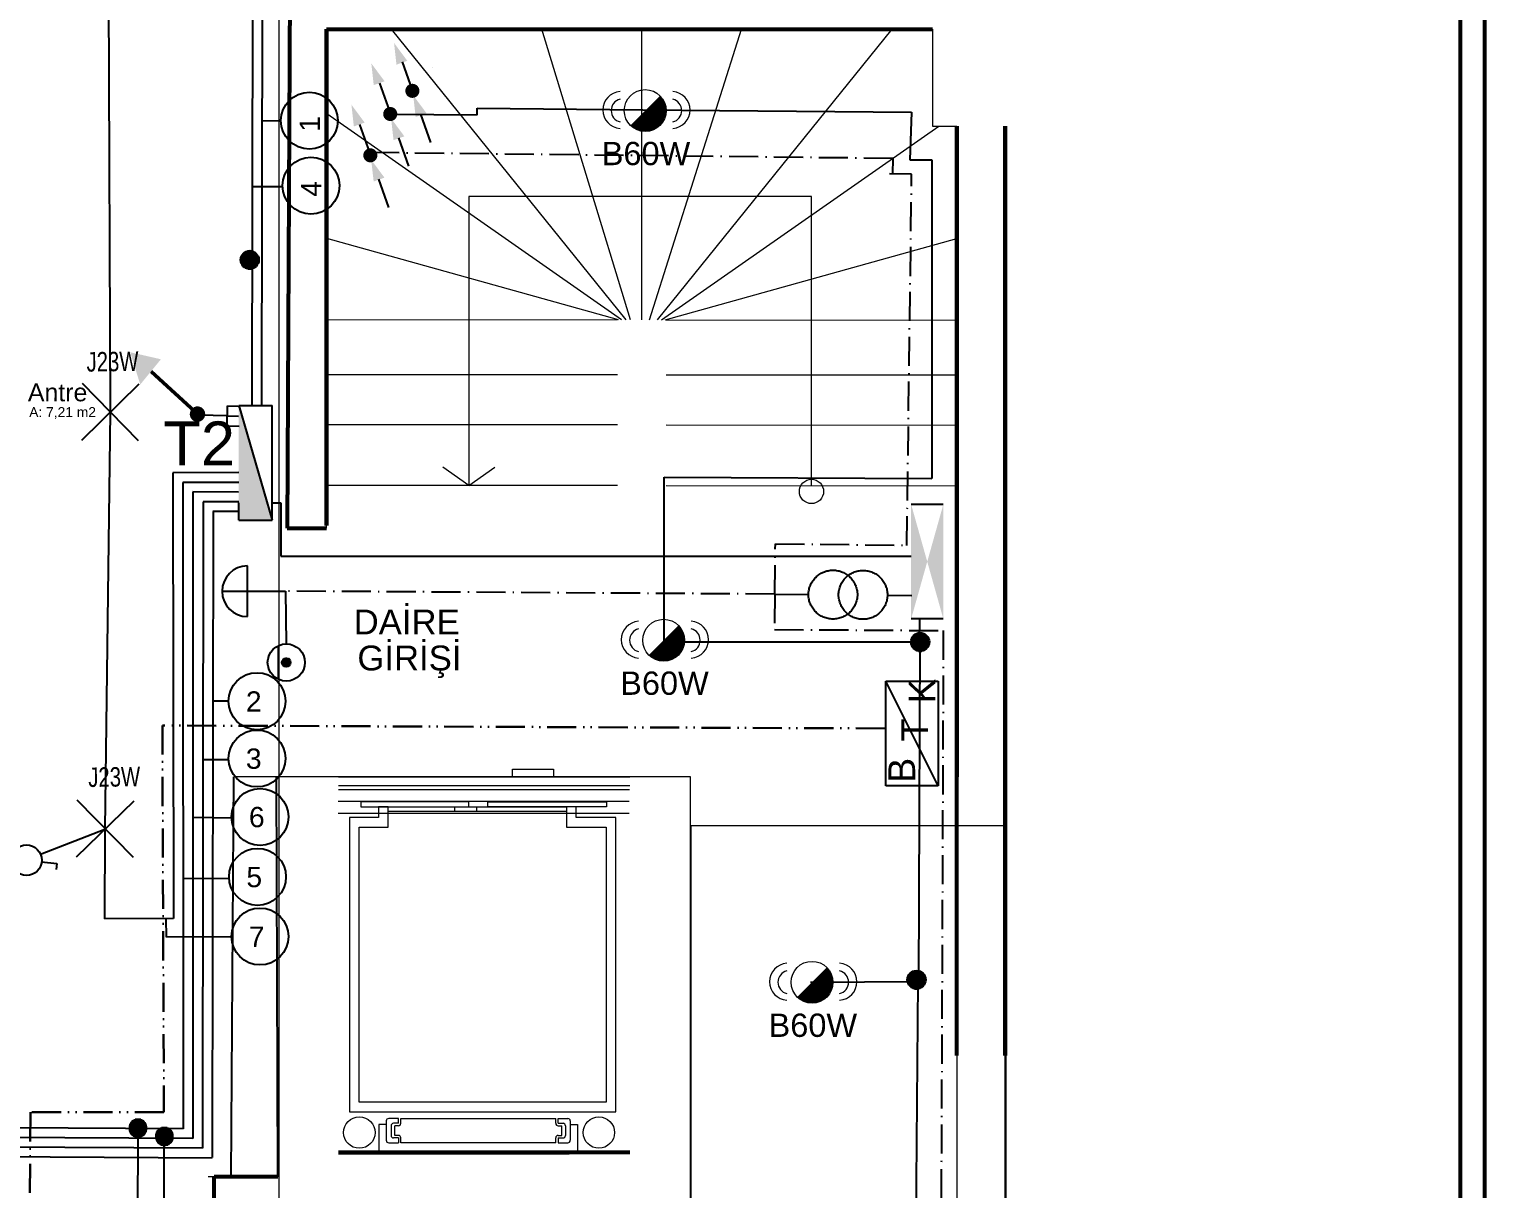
# Model space of a CAD drawing. Header units: millimetres. Extents: x -1335 to 33749, y 2338 to 5277.
# Drawn here: x 14640 to 15240, y 3666 to 4144 of the extents above; entities that cross this region are included whole.
import ezdxf
from ezdxf.enums import TextEntityAlignment as Align

# ---------------------------------------------------------------- set-up
doc = ezdxf.new("R2010")
doc.units = ezdxf.units.MM
for name, pattern in [('ACAD_ISO03W100', [30, 12, -18]), ('ACAD_ISO04W100', [30, 24, -3, 0, -3]), ('ACAD_ISO05W100', [37.5, 24, -3, 0.5, -3, 0.5, -3, 0.5, -3]), ('ACAD_ISO10W100', [18.5, 12, -3, 0.5, -3]), ('ACAD_ISO12W100', [21, 12, -3, 0, -3, 0, -3])]:
    doc.linetypes.add(name, pattern=pattern)
for name, color, linetype, lineweight in [('AYD-ARM', 1, 'Continuous', 20), ('DUVAR', 7, 'Continuous', 53), ('KOLON HATTI', 3, 'Continuous', 50), ('Linye-23', 220, 'Continuous', 25), ('MERDIVEN', 8, 'Continuous', 20), ('Model Birimi - Mahal', 7, 'Continuous', 18), ('PRİZ', 140, 'Continuous', 30), ('SEMBOL', 51, 'Continuous', 0), ('telefon', 3, 'ACAD_ISO12W100', 30), ('YALıTıM', 7, 'Continuous', 18), ('YESIL', 74, 'Continuous', 18), ('ışık', 1, 'Continuous', 50), ('ışık LINYE', 1, 'Continuous', 30)]:
    doc.layers.add(name, color=color, linetype=linetype, lineweight=lineweight)
for name, color, linetype in [('eleman', 2, 'Continuous'), ('LAMBA YAZI', 51, 'Continuous'), ('televizyon', 4, 'ACAD_ISO05W100'), ('ZİL', 140, 'ACAD_ISO04W100')]:
    doc.layers.add(name, color=color, linetype=linetype)
doc.layers.add('Yapısal - Birleşik_Kalem_No__161', color=7, linetype='Continuous', lineweight=13, true_color=0x6a6a6a)
doc.styles.add('LAMBA', font='arial.ttf', dxfattribs={"height": 12})
doc.styles.add('OLUŞTURULMUŞ_STİL_1', font='arial.ttf')
doc.styles.get("Standard").update_dxf_attribs({"font": 'arial.ttf'})
doc.styles.add('STYLE1', font='arial.ttf', dxfattribs={"width": 0.6})

msp = doc.modelspace()

# ---------------------------------------------------------------- hatches: boundary and pattern name
at = {"ltscale": 10}
msp.add_hatch(color=256, dxfattribs=at).paths.add_polyline_path([(14726.25, 3989.36), (14726.25, 3942), (14740.06, 3942)])
at = {"linetype": 'ACAD_ISO03W100', "ltscale": 10}
h = msp.add_hatch(color=256, dxfattribs=at)
h.paths.add_polyline_path([(15003.5, 3901.37), (15010.13, 3924.96), (15003.5, 3948.55)])
h.paths.add_polyline_path([(15016.76, 3948.55), (15010.13, 3924.96), (15016.76, 3901.37)])
at = {"layer": 'eleman'}
for points in [[(14791.31, 4129.75), (14795.77, 4131.33), (14790.3, 4138.7)], [(14781.94, 4121.33), (14786.4, 4122.91), (14780.93, 4130.28)], [(14773.74, 4104.3), (14778.2, 4105.87), (14772.73, 4113.25)], [(14799.22, 4108.18), (14803.68, 4109.75), (14798.21, 4117.13)], [(14790.1, 4098.64), (14794.56, 4100.21), (14789.09, 4107.59)], [(14781.9, 4081.6), (14786.36, 4083.18), (14780.89, 4090.55)]]:
    msp.add_hatch(color=7, dxfattribs=at).paths.add_polyline_path(points)
at = {"layer": 'KOLON HATTI', "linetype": 'ByBlock', "lineweight": 50}
msp.add_hatch(color=3, dxfattribs=at).paths.add_polyline_path([(14681.53, 4011.24), (14694.19, 4008.35), (14685.68, 3997.95)])
at = {"layer": 'PRİZ'}
msp.add_hatch(color=11, dxfattribs=at).paths.add_polyline_path([(14795.01, 4118.36, -1), (14800.7, 4119.57, -1)])
at = {"layer": 'ışık', "linetype": 'ByBlock'}
for points in [[(14785.89, 4108.81, -1), (14791.58, 4110.02, -1)], [(14777.69, 4091.78, -1), (14783.38, 4092.99, -1)]]:
    msp.add_hatch(color=256, dxfattribs=at).paths.add_polyline_path(points)
at = {"layer": 'ışık LINYE'}
h = msp.add_hatch(color=256, dxfattribs=at)
h.dxf.hatch_style = 1
h.paths.add_polyline_path([(14706.92, 3987.91, 0.644659), (14709.2, 3982.56, 1), (14709.35, 3988.94), (14709.28, 3985.75)])
h = msp.add_hatch(color=256, dxfattribs=at)
h.dxf.hatch_style = 1
h.paths.add_polyline_path([(14706.92, 3987.91), (14709.28, 3985.75), (14709.35, 3988.94, 0.216058)])

# ---------------------------------------------------------------- linework, layer by layer
for p, q in [((14727.54, 4051.27), (14734.04, 4051.27)), ((14727.69, 4051.51), (14733.88, 4051.51)), ((14727.87, 4051.74), (14733.7, 4051.74)), ((14728.09, 4051.98), (14733.49, 4051.98)), ((14728.34, 4052.22), (14733.23, 4052.22)), ((14728.65, 4052.45), (14732.92, 4052.45)), ((14729.05, 4052.69), (14732.52, 4052.69)), ((14729.62, 4052.93), (14731.95, 4052.93)), ((14727, 4049.37), (14734.57, 4049.37)), ((14727, 4049.14), (14730.76, 4049.14)), ((14727.01, 4049.61), (14734.56, 4049.61)), ((14727.02, 4048.9), (14734.55, 4048.9)), ((14727.03, 4049.85), (14734.54, 4049.85)), ((14727.05, 4048.66), (14734.52, 4048.66)), ((14727.07, 4050.08), (14734.5, 4050.08)), ((14727.1, 4048.43), (14734.47, 4048.43)), ((14727.13, 4050.32), (14734.44, 4050.32)), ((14727.17, 4048.19), (14734.4, 4048.19)), ((14727.2, 4050.56), (14734.37, 4050.56)), ((14727.25, 4047.95), (14734.32, 4047.95)), ((14727.3, 4050.8), (14734.28, 4050.8)), ((14727.35, 4047.72), (14734.22, 4047.72)), ((14727.41, 4051.03), (14734.17, 4051.03)), ((14727.47, 4047.48), (14734.1, 4047.48)), ((14727.62, 4047.24), (14733.95, 4047.24)), ((14727.79, 4047.01), (14733.78, 4047.01)), ((14727.99, 4046.77), (14733.59, 4046.77)), ((14728.22, 4046.53), (14733.35, 4046.53)), ((14728.51, 4046.3), (14733.07, 4046.3)), ((14728.86, 4046.06), (14732.71, 4046.06)), ((14729.33, 4045.82), (14732.24, 4045.82)), ((14730.16, 4045.59), (14731.42, 4045.59)), ((14731.35, 4049.14), (14734.57, 4049.14)), ((14721.54, 3980.82), (14721.71, 3989.14)), ((14726.25, 3989.36), (14740.06, 3989.36)), ((14726.25, 3989.36), (14740.06, 3942)), ((14740.06, 3942), (14740.06, 3989.36)), ((14726.25, 3942), (14726.25, 3949.24)), ((15016.76, 3948.55), (15003.5, 3948.55)), ((14726.25, 3942), (14740.06, 3942)), ((14729.83, 3902.29), (14729.83, 3923.19)), ((15016.76, 3901.36), (15003.5, 3901.36)), ((15005.47, 3895.23), (15008.94, 3895.23)), ((15006.04, 3895.46), (15008.37, 3895.46)), ((15003.41, 3891.91), (15010.99, 3891.91)), ((15003.42, 3892.15), (15010.98, 3892.15)), ((15003.42, 3891.68), (15007.18, 3891.68)), ((15003.44, 3891.44), (15010.97, 3891.44)), ((15003.45, 3892.39), (15010.95, 3892.39)), ((15003.47, 3891.2), (15010.93, 3891.2)), ((15003.49, 3892.62), (15010.91, 3892.62)), ((15003.52, 3890.97), (15010.88, 3890.97)), ((15003.55, 3892.86), (15010.86, 3892.86)), ((15003.59, 3890.73), (15010.82, 3890.73)), ((15003.62, 3893.1), (15010.78, 3893.1)), ((15003.67, 3890.49), (15010.73, 3890.49)), ((15003.71, 3893.33), (15010.69, 3893.33)), ((15003.77, 3890.26), (15010.63, 3890.26)), ((15003.82, 3893.57), (15010.58, 3893.57)), ((15003.89, 3890.02), (15010.51, 3890.02)), ((15003.95, 3893.81), (15010.45, 3893.81)), ((15004.03, 3889.78), (15010.37, 3889.78)), ((15004.11, 3894.04), (15010.3, 3894.04)), ((15004.2, 3889.55), (15010.2, 3889.55)), ((15004.29, 3894.28), (15010.12, 3894.28)), ((15004.4, 3889.31), (15010, 3889.31)), ((15004.5, 3894.52), (15009.9, 3894.52)), ((15004.76, 3894.75), (15009.65, 3894.75)), ((15005.07, 3894.99), (15009.33, 3894.99)), ((15007.77, 3891.68), (15010.99, 3891.68)), ((14745.8, 3881.59), (14744.07, 3883.32)), ((14746.29, 3881.64), (14744.11, 3883.82)), ((14746.69, 3881.78), (14744.26, 3884.21)), ((14747.02, 3882), (14744.47, 3884.54)), ((14747.29, 3882.27), (14744.75, 3884.81)), ((14747.5, 3882.6), (14745.08, 3885.02)), ((14747.64, 3883.01), (14745.48, 3885.16)), ((14747.68, 3883.51), (14745.98, 3885.2)), ((14747.45, 3884.28), (14746.75, 3884.98)), ((15004.64, 3889.07), (15009.77, 3889.07)), ((15004.92, 3888.83), (15009.48, 3888.83)), ((15005.28, 3888.6), (15009.13, 3888.6)), ((15005.75, 3888.36), (15008.65, 3888.36)), ((15006.57, 3888.12), (15007.83, 3888.12)), ((14745.07, 3881.78), (14744.25, 3882.59)), ((14993.11, 3875.7), (15014.68, 3875.7)), ((14993.11, 3832.56), (14993.11, 3875.7)), ((15014.68, 3832.56), (14993.11, 3875.7)), ((15014.68, 3875.7), (15014.68, 3832.56)), ((15014.68, 3832.56), (14993.11, 3832.56)), ((14645.02, 3801.25), (14651.28, 3800.58)), ((14651.28, 3800.58), (14651.01, 3798.08)), ((15001.91, 3752.72), (15009.49, 3752.72)), ((15001.92, 3752.96), (15009.48, 3752.96)), ((15001.92, 3752.48), (15005.68, 3752.48)), ((15001.94, 3752.25), (15009.46, 3752.25)), ((15001.95, 3753.19), (15009.45, 3753.19)), ((15001.97, 3752.01), (15009.43, 3752.01)), ((15001.99, 3753.43), (15009.41, 3753.43)), ((15002.02, 3751.77), (15009.38, 3751.77)), ((15002.05, 3753.67), (15009.35, 3753.67)), ((15002.08, 3751.54), (15009.32, 3751.54)), ((15002.12, 3753.9), (15009.28, 3753.9)), ((15002.17, 3751.3), (15009.23, 3751.3)), ((15002.21, 3754.14), (15009.19, 3754.14)), ((15002.32, 3754.38), (15009.08, 3754.38)), ((15002.45, 3754.61), (15008.95, 3754.61)), ((15002.6, 3754.85), (15008.8, 3754.85)), ((15002.79, 3755.09), (15008.61, 3755.09)), ((15003, 3755.32), (15008.4, 3755.32)), ((15003.26, 3755.56), (15008.14, 3755.56)), ((15003.57, 3755.8), (15007.83, 3755.8)), ((15003.96, 3756.04), (15007.44, 3756.04)), ((15004.53, 3756.27), (15006.87, 3756.27)), ((15006.27, 3752.48), (15009.48, 3752.48)), ((15002.27, 3751.06), (15009.13, 3751.06)), ((15002.39, 3750.83), (15009.01, 3750.83)), ((15002.53, 3750.59), (15008.87, 3750.59)), ((15002.7, 3750.35), (15008.7, 3750.35)), ((15002.9, 3750.12), (15008.5, 3750.12)), ((15003.14, 3749.88), (15008.26, 3749.88)), ((15003.42, 3749.64), (15007.98, 3749.64)), ((15003.77, 3749.41), (15007.63, 3749.41)), ((15004.25, 3749.17), (15007.15, 3749.17)), ((15005.07, 3748.93), (15006.33, 3748.93)), ((15042.28, 3721.48), (15042.28, 3661.43)), ((14680.92, 3691.64), (14688.5, 3691.64)), ((14680.93, 3691.4), (14688.5, 3691.4)), ((14680.94, 3691.87), (14688.49, 3691.87)), ((14680.95, 3691.16), (14688.48, 3691.16)), ((14680.96, 3692.11), (14688.46, 3692.11)), ((14681, 3692.35), (14688.42, 3692.35)), ((14681.06, 3692.58), (14688.37, 3692.58)), ((14681.13, 3692.82), (14688.29, 3692.82)), ((14681.22, 3693.06), (14688.2, 3693.06)), ((14681.33, 3693.29), (14688.09, 3693.29)), ((14681.46, 3693.53), (14687.96, 3693.53)), ((14681.62, 3693.77), (14687.81, 3693.77)), ((14681.8, 3694), (14687.63, 3694)), ((14682.01, 3694.24), (14687.41, 3694.24)), ((14682.27, 3694.48), (14687.16, 3694.48)), ((14682.58, 3694.71), (14686.85, 3694.71)), ((14682.98, 3694.95), (14686.45, 3694.95)), ((14683.55, 3695.19), (14685.88, 3695.19)), ((14693.2, 3691.08), (14698.09, 3691.08)), ((14693.51, 3691.32), (14697.78, 3691.32)), ((14693.91, 3691.55), (14697.38, 3691.55)), ((14694.48, 3691.79), (14696.81, 3691.79)), ((14680.98, 3690.93), (14688.44, 3690.93)), ((14681.03, 3690.69), (14688.39, 3690.69)), ((14681.1, 3690.45), (14688.33, 3690.45)), ((14681.18, 3690.22), (14688.25, 3690.22)), ((14681.28, 3689.98), (14688.14, 3689.98)), ((14681.4, 3689.74), (14688.02, 3689.74)), ((14681.55, 3689.51), (14687.88, 3689.51)), ((14681.71, 3689.27), (14687.71, 3689.27)), ((14681.91, 3689.03), (14687.51, 3689.03)), ((14682.15, 3688.8), (14687.28, 3688.8)), ((14682.43, 3688.56), (14686.99, 3688.56)), ((14682.79, 3688.32), (14686.64, 3688.32)), ((14683.26, 3688.09), (14686.17, 3688.09)), ((14684.08, 3687.85), (14685.34, 3687.85)), ((14691.86, 3688.24), (14699.43, 3688.24)), ((14691.86, 3688), (14699.43, 3688)), ((14691.87, 3688.48), (14699.42, 3688.48)), ((14691.88, 3687.77), (14699.41, 3687.77)), ((14691.89, 3688.71), (14699.4, 3688.71)), ((14691.91, 3687.53), (14699.38, 3687.53)), ((14691.93, 3688.95), (14699.36, 3688.95)), ((14691.96, 3687.29), (14699.33, 3687.29)), ((14691.99, 3689.19), (14699.3, 3689.19)), ((14692.03, 3687.06), (14699.26, 3687.06)), ((14692.06, 3689.42), (14699.23, 3689.42)), ((14692.11, 3686.82), (14699.18, 3686.82)), ((14692.16, 3689.66), (14699.14, 3689.66)), ((14692.21, 3686.58), (14699.08, 3686.58)), ((14692.27, 3689.9), (14699.03, 3689.9)), ((14692.33, 3686.35), (14698.96, 3686.35)), ((14692.4, 3690.13), (14698.9, 3690.13)), ((14692.48, 3686.11), (14698.81, 3686.11)), ((14692.55, 3690.37), (14698.74, 3690.37)), ((14692.65, 3685.87), (14698.64, 3685.87)), ((14692.73, 3690.61), (14698.56, 3690.61)), ((14692.85, 3685.64), (14698.45, 3685.64)), ((14692.95, 3690.84), (14698.35, 3690.84)), ((14693.08, 3685.4), (14698.21, 3685.4)), ((14693.37, 3685.16), (14697.93, 3685.16)), ((14693.72, 3684.93), (14697.57, 3684.93)), ((14694.19, 3684.69), (14697.1, 3684.69)), ((14695.02, 3684.45), (14696.28, 3684.45))]:
    msp.add_line(p, q)
at = {"color": 2}
for p, q in [((14661.55, 3974.98), (14685.24, 3998.16)), ((14684.98, 3974.72), (14661.81, 3998.41)), ((14659.45, 3803.27), (14683.14, 3826.45)), ((14682.88, 3803.01), (14659.7, 3826.7))]:
    msp.add_line(p, q, dxfattribs=at)
at = {"color": 7}
for p, q in [((14721.71, 3989.14), (14725.98, 3989.04)), ((14726.5, 3980.63), (14721.54, 3980.82)), ((14721.62, 3984.98), (14726.21, 3984.86))]:
    msp.add_line(p, q, dxfattribs=at)
at = {"linetype": 'ACAD_ISO03W100', "ltscale": 10}
for p, q in [((14719.38, 3912.74), (14745.58, 3912.74)), ((14947.23, 3911.55), (14961.18, 3911.44)), ((14993.72, 3911.19), (15003.76, 3911.04))]:
    msp.add_line(p, q, dxfattribs=at)
at = {"color": 2, "lineweight": 25}
for centre in [(14755.41, 4106.68), (14756.05, 4079.9), (14733.81, 3867.44), (14733.81, 3843.84), (14735.07, 3819.76), (14734.02, 3795.06), (14735.02, 3770.5)]:
    msp.add_circle(centre, 11.73, dxfattribs=at)
for centre, radius in [((14730.79, 4049.32), 3.79), ((15007.2, 3891.86), 3.79), ((14745.87, 3883.4), 7.67), ((14745.87, 3883.4), 1.81), ((14638.76, 3801.92), 6.3), ((15005.7, 3752.67), 3.79)]:
    msp.add_circle(centre, radius)
at = {"linetype": 'ACAD_ISO03W100', "ltscale": 10}
for centre in [(14971.25, 3911.36), (14983.65, 3911.27)]:
    msp.add_circle(centre, 10.07, dxfattribs=at)
msp.add_arc((14729.83, 3912.74), 10.45, 90, 270)
at = {"layer": 'AYD-ARM', "color": 7, "const_width": 8.62}
for points in [[(14896.89, 4113.88, -1), (14890.8, 4107.79, -1)], [(14904.51, 3895.62, -1), (14898.42, 3889.53, -1)], [(14965.67, 3754.67, -1), (14959.58, 3748.58, -1)]]:
    msp.add_lwpolyline(points, format="xyb", dxfattribs=at)
at = {"layer": 'AYD-ARM', "color": 1}
for centre in [(14893.85, 4110.83), (14901.46, 3892.57), (14962.62, 3751.63)]:
    msp.add_circle(centre, 8.62, dxfattribs=at)
for centre, radius, start, end in [((14883.91, 4111.06), 7.59, 93.27269, 266.72731), ((14904.8, 4111.06), 7.59, 273.27269, 86.72731), ((14884.65, 4110.83), 4.83, 103.99245, 256.00755), ((14904.06, 4110.83), 4.83, 283.99245, 76.00755), ((14891.53, 3892.8), 7.59, 93.27269, 266.72731), ((14892.27, 3892.57), 4.83, 103.99245, 256.00755), ((14912.41, 3892.8), 7.59, 273.27269, 86.72731), ((14911.68, 3892.57), 4.83, 283.99245, 76.00755), ((14952.69, 3751.86), 7.59, 93.27269, 266.72731), ((14973.57, 3751.86), 7.59, 273.27269, 86.72731), ((14953.42, 3751.63), 4.83, 103.99245, 256.00755), ((14972.84, 3751.63), 4.83, 283.99245, 76.00755)]:
    msp.add_arc(centre, radius, start, end, dxfattribs=at)
at = {"layer": 'DUVAR'}
for p, q in [((14747.97, 4275.98), (14746.22, 3938.8)), ((14762.46, 3939.91), (14762.46, 4144.36)), ((15022.28, 3721.49), (15022.28, 4104.36)), ((15042.28, 3721.49), (15042.28, 4104.36)), ((14746.22, 3938.8), (14762.46, 3938.8)), ((14887.46, 3681.49), (14767.46, 3681.49)), ((14887.46, 3681.49), (14767.46, 3681.49)), ((14767.46, 3681.49), (14862.46, 3681.49)), ((14887.46, 3681.49), (14767.46, 3681.49)), ((14742.46, 3671.49), (14716.16, 3671.49)), ((14716.16, 3661.49), (14716.16, 3671.49))]:
    msp.add_line(p, q, dxfattribs=at)
at = {"layer": 'DUVAR', "color": 0}
for p, q in [((14762.46, 4144.36), (15012.28, 4144.36)), ((14762.46, 4144.36), (14762.46, 3939.91)), ((15022.28, 4104.36), (15022.28, 3836.32)), ((15022.28, 3836.32), (15022.28, 4104.36)), ((15042.28, 4104.36), (15042.28, 3836.32))]:
    msp.add_line(p, q, dxfattribs=at)
at = {"layer": 'DUVAR'}
msp.add_lwpolyline([(15240.03, 5276.58), (14125.36, 5276.58), (14125.36, 2376.9), (15240.03, 2376.9)], close=True, dxfattribs=at)
for points in [[(14135.36, 5266.58), (14135.36, 2386.9), (15230.03, 2386.9), (15230.03, 5266.58), (14135.36, 5266.58)], [(15022.28, 4104.36), (15022.28, 3836.32)], [(15042.28, 4104.36), (15042.28, 3721.49)]]:
    msp.add_lwpolyline(points, dxfattribs=at)
at = {"layer": 'eleman', "color": 7}
for p, q in [((14797.89, 4119.27), (14793.79, 4130.89)), ((14788.52, 4110.54), (14784.42, 4122.15)), ((14805.44, 4097.69), (14801.34, 4109.3)), ((14780.32, 4093.5), (14776.22, 4105.12)), ((14796.39, 4087.94), (14792.29, 4099.56)), ((14788.19, 4070.91), (14784.09, 4082.52))]:
    msp.add_line(p, q, dxfattribs=at)
at = {"layer": 'KOLON HATTI', "color": 3, "linetype": 'ByBlock', "lineweight": 50}
msp.add_line((14709.81, 3985.26), (14690.11, 4003.36), dxfattribs=at)
at = {"layer": 'Linye-23'}
for p, q in [((14731.81, 3989.45), (14732.2, 4256.53)), ((14735.81, 3989.45), (14736.21, 4260.56)), ((14673.37, 3986.55), (14672.55, 4185.28)), ((14824.58, 4111.84), (14892.83, 4111.1)), ((14824.58, 4109.09), (14824.58, 4111.84)), ((14743.51, 4106.42), (14735.84, 4106.54)), ((14788.8, 4109.35), (14824.58, 4109.09)), ((14892.83, 4111.1), (15003.67, 4110.11)), ((15003.67, 4110.11), (15002.92, 4090.53)), ((15002.92, 4090.53), (15011.96, 4090.53)), ((15011.96, 4090.53), (15012.02, 3959.21)), ((14744.29, 4079.42), (14731.88, 4079.42)), ((14671.22, 3814.81), (14673.37, 3986.55)), ((14726.26, 3961.62), (14699.16, 3961.51)), ((14699.16, 3961.51), (14699.38, 3777.89)), ((14726.27, 3957.62), (14703.26, 3957.58)), ((14703.26, 3957.58), (14703.31, 3691.27)), ((14901.72, 3891.74), (14901.72, 3959.79)), ((14901.72, 3959.79), (15012.02, 3959.21)), ((14707.38, 3953.75), (14707.31, 3687.24)), ((14726.24, 3953.62), (14707.38, 3953.75)), ((14711.63, 3949.54), (14711.3, 3683.22)), ((14726.27, 3949.62), (14711.63, 3949.54)), ((14740.17, 3949.16), (14743.61, 3949.16)), ((14743.61, 3949.16), (14743.61, 3927.16)), ((14715.68, 3945.67), (14715.3, 3679.45)), ((14726.25, 3945.62), (14715.6, 3945.67)), ((14743.61, 3927.16), (15003.48, 3927.19)), ((15006.96, 3891.7), (15007.05, 3901.36)), ((15007.44, 3891.73), (14901.89, 3891.73)), ((15007.13, 3891.86), (15006.53, 3751.84)), ((14722.08, 3867.43), (14715.56, 3867.4)), ((14722.03, 3843.29), (14711.45, 3843.24)), ((14723.22, 3671.49), (14724.28, 3836.25)), ((14742.46, 3671.49), (14741.84, 3836.32)), ((14723.34, 3819.31), (14707.38, 3819.46)), ((14644.57, 3804.35), (14671.1, 3814.66)), ((14671.1, 3814.7), (14670.9, 3777.7)), ((14722.34, 3794.42), (14703.34, 3794.3)), ((14699.38, 3777.89), (14670.9, 3777.7)), ((14696.53, 3770.19), (14696.31, 3777.88)), ((14723.19, 3770.41), (14696.53, 3770.19)), ((15006.53, 3751.84), (14962, 3751.54)), ((15006.23, 3751.72), (15004.86, 3577.34)), ((14703.31, 3691.27), (14632.23, 3691.63)), ((14684.69, 3691.37), (14684.48, 3646.91)), ((14707.31, 3687.24), (14628.16, 3687.65)), ((14695.38, 3687.38), (14695.38, 3657.8)), ((14715.33, 3679.2), (14620.16, 3679.69)), ((14711.3, 3683.22), (14624.16, 3683.67))]:
    msp.add_line(p, q, dxfattribs=at)
at = {"layer": 'MERDIVEN'}
for p, q in [((14885.95, 4024.55), (14789.23, 4144.36)), ((14887.77, 4024.55), (14851.29, 4144.36)), ((14892.46, 4024.55), (14892.46, 4144.36)), ((14895.64, 4024.55), (14933.62, 4144.36)), ((14898.87, 4024.55), (14995.68, 4144.36)), ((14884.12, 4024.55), (14762.63, 4109.47)), ((14900.59, 4024.55), (15014.96, 4104.36)), ((14882.88, 4024.55), (14762.63, 4058.18)), ((14902.03, 4024.55), (15022.28, 4058.18)), ((14882.41, 4024.56), (14762.52, 4024.49)), ((14902.5, 4024.56), (15022.39, 4024.49)), ((14882.41, 4001.98), (14762.52, 4001.91)), ((14902.5, 4001.98), (15022.39, 4001.91)), ((14882.46, 3981.33), (14762.46, 3981.33)), ((14882.46, 3981.33), (14762.46, 3981.33)), ((14902.46, 3981.33), (15022.35, 3981.26)), ((14902.47, 3981.33), (15022.37, 3981.26)), ((14902.47, 3981.33), (15022.37, 3981.26)), ((14902.48, 3981.33), (15022.38, 3981.26)), ((14821.13, 3956.33), (14810.36, 3963.9)), ((14821.13, 3956.33), (14831.9, 3963.9)), ((14882.46, 3956.33), (14762.46, 3956.33)), ((14902.46, 3956.33), (15022.35, 3956.26)), ((14767.44, 3836.32), (14887.46, 3836.32)), ((14887.44, 3830.92), (14767.44, 3830.92)), ((14887.46, 3832.55), (14767.46, 3832.55)), ((14767.22, 3826.3), (14887.22, 3826.3)), ((14767.22, 3821.3), (14887.22, 3821.3)), ((14784.1, 3693), (14784.1, 3681.49)), ((14787.1, 3693), (14784.1, 3693)), ((14787.1, 3694.5), (14787.1, 3686.5)), ((14792.1, 3695.5), (14788.1, 3695.5)), ((14789.1, 3692.5), (14789.1, 3688.5)), ((14792.1, 3693.5), (14790.1, 3693.5)), ((14792.1, 3692.5), (14790.6, 3692.5)), ((14790.6, 3688.5), (14790.6, 3692.5)), ((14792.1, 3693.5), (14792.1, 3695.5)), ((14793.1, 3693.5), (14793.1, 3695.5)), ((14793.1, 3695.5), (14856.97, 3695.5)), ((14856.97, 3693.5), (14856.97, 3695.5)), ((14857.97, 3695.5), (14861.97, 3695.5)), ((14857.97, 3693.5), (14857.97, 3695.5)), ((14857.97, 3693.5), (14859.97, 3693.5)), ((14857.97, 3692.5), (14859.47, 3692.5)), ((14859.47, 3688.5), (14859.47, 3692.5)), ((14860.97, 3692.5), (14860.97, 3688.5)), ((14862.97, 3694.5), (14862.97, 3686.5)), ((14862.97, 3693), (14865.97, 3693)), ((14865.97, 3693), (14865.97, 3681.49)), ((14788.1, 3685.5), (14792.1, 3685.5)), ((14792.1, 3687.5), (14790.1, 3687.5)), ((14792.1, 3688.5), (14790.6, 3688.5)), ((14792.1, 3687.5), (14792.1, 3685.5)), ((14793.1, 3685.5), (14793.1, 3687.5)), ((14856.97, 3685.5), (14793.1, 3685.5)), ((14856.97, 3685.5), (14856.97, 3687.5)), ((14857.97, 3688.5), (14859.47, 3688.5)), ((14857.97, 3687.5), (14859.97, 3687.5)), ((14857.97, 3687.5), (14857.97, 3685.5)), ((14857.97, 3685.5), (14861.97, 3685.5))]:
    msp.add_line(p, q, dxfattribs=at)
for points in [[(14962.4, 3956.29), (14962.4, 4075.42), (14821.13, 4075.42), (14821.13, 3956.33)], [(14787.83, 3823.96), (14783.83, 3823.96), (14783.83, 3819.58), (14771.97, 3819.58), (14771.97, 3698.26), (14881.73, 3698.26), (14881.73, 3819.58), (14865.4, 3819.58), (14865.4, 3823.96), (14861.4, 3823.96), (14861.4, 3815.58), (14877.73, 3815.58), (14877.73, 3702.26), (14775.97, 3702.26), (14775.97, 3815.58), (14787.83, 3815.58), (14787.83, 3823.96)]]:
    msp.add_lwpolyline(points, dxfattribs=at)
for points in [[(14839.21, 3839.4), (14856.1, 3839.4), (14856.1, 3836.32), (14839.21, 3836.32)], [(14821.12, 3825.98), (14776.6, 3825.98), (14776.6, 3823.96), (14821.12, 3823.96)], [(14787.83, 3823.96), (14824.35, 3823.96), (14824.35, 3821.93), (14787.83, 3821.93)], [(14815.42, 3823.96), (14861.4, 3823.96), (14861.4, 3821.93), (14815.42, 3821.93)], [(14828.94, 3825.98), (14877.92, 3825.98), (14877.92, 3823.96), (14828.94, 3823.96)]]:
    msp.add_lwpolyline(points, close=True, dxfattribs=at)
for centre, radius in [((14962.4, 3953.88), 5), ((14776.01, 3689.71), 6.49), ((14874.74, 3689.71), 6.49)]:
    msp.add_circle(centre, radius, dxfattribs=at)
for centre, start, end in [((14788.1, 3694.5), 90, 180), ((14790.1, 3692.5), 90, 180), ((14792.1, 3693.5), 270, 0), ((14857.97, 3693.5), 180, 270), ((14859.97, 3692.5), 0, 90), ((14861.97, 3694.5), 0, 90), ((14788.1, 3686.5), 180, 270), ((14790.1, 3688.5), 180, 270), ((14792.1, 3687.5), 0, 90), ((14857.97, 3687.5), 90, 180), ((14859.97, 3688.5), 270, 0), ((14861.97, 3686.5), 270, 0)]:
    msp.add_arc(centre, 1, start, end, dxfattribs=at)
at = {"layer": 'telefon'}
for p, q in [((14992.63, 3856.22), (14694.78, 3857.45)), ((14694.78, 3857.45), (14695.42, 3698.04)), ((14640.42, 3698.04), (14639.8, 3601.74)), ((14695.42, 3698.04), (14640.42, 3698.04))]:
    msp.add_line(p, q, dxfattribs=at)
at = {"layer": 'televizyon', "color": 7}
msp.add_line((14721.6, 3984.98), (14709.81, 3985.26), dxfattribs=at)
at = {"layer": 'YALıTıM'}
for points in [[(14762.46, 3938.8), (14762.46, 4144.36), (15012.28, 4144.36), (15012.28, 4104.36), (15022.28, 4104.36), (15022.28, 3333.65), (15012.28, 3333.65), (15012.28, 3273.65), (14872.28, 3279.03), (14872.28, 3661.49), (14912.46, 3661.49), (14912.46, 3836.32), (14724.28, 3836.25)], [(14742.46, 3890.26), (14742.46, 3876.53)], [(14742.46, 3676.67), (14742.46, 3671.49), (14713.73, 3671.49)]]:
    msp.add_lwpolyline(points, dxfattribs=at)
at = {"layer": 'Yapısal - Birleşik_Kalem_No__161', "color": 251, "linetype": 'Continuous', "lineweight": 13, "true_color": 0x6a6a6a}
msp.add_line((14806.11, 4128.45), (14806.1, 4128.46), dxfattribs=at)
at = {"layer": 'YESIL'}
msp.add_lwpolyline([(14567.43, 4519.64), (15042.56, 4540.91), (15042.56, 4164.3), (14742.74, 4164.3), (14742.74, 3661.43), (14912.74, 3661.43), (14912.74, 3816.26), (15042.56, 3816.26), (15042.56, 3172.44), (14353.17, 3198.84), (14318.11, 4314.3), (14567.43, 4314.3)], close=True, dxfattribs=at)
msp.add_lwpolyline([(14742.46, 3890.26), (14742.46, 3876.53)], dxfattribs=at)
at = {"layer": 'ZİL', "color": 4, "linetype": 'ACAD_ISO10W100', "lineweight": 25}
for p, q in [((14995.93, 4091.08), (14780.32, 4093.5)), ((14995.93, 4091.08), (14995.86, 4084.71)), ((15003.7, 4084.61), (14994.62, 4084.72)), ((15001.72, 3931.66), (15003.7, 4084.61)), ((14947.23, 3911.55), (14947.5, 3932.36)), ((14947.5, 3932.36), (15001.72, 3931.66)), ((14947.23, 3911.55), (14745.58, 3912.82)), ((14947.23, 3911.55), (14947.14, 3896.99)), ((14947.14, 3896.99), (15016.76, 3896.55)), ((15016.76, 3896.55), (15015.52, 3566.83))]:
    msp.add_line(p, q, dxfattribs=at)
at = {"layer": 'ZİL', "color": 4, "linetype": 'ACAD_ISO04W100', "lineweight": 25}
msp.add_line((14745.58, 3912.82), (14745.8, 3891.07), dxfattribs=at)

# ---------------------------------------------------------------- texts
msp.add_text('T2', height=18.128).set_placement((14695.18, 3964.59))
at = {"style": 'STYLE1'}
for s, p in [('K', (15013.52, 3866.48)), ('T', (15010.5, 3850.87)), ('B', (15005.15, 3833.83))]:
    msp.add_text(s, height=11.04, rotation=90, dxfattribs=at).set_placement(p)
at = {"char_height": 16.7063, "width": 61.05, "attachment_point": 5, "rotation": 90}
for s, insert in [('{\\H0.5x;\\C1;1}', (14755.54, 4105.33)), ('{\\H0.5x;\\C1;4}', (14756.17, 4078.55))]:
    msp.add_mtext(s, dxfattribs=dict(at, insert=insert))
at = {"char_height": 16.7063, "width": 61.05, "attachment_point": 5}
for s, insert in [('{\\H0.5x;\\C1;2}', (14732.46, 3867.32)), ('{\\H0.5x;\\C1;3}', (14732.46, 3843.72)), ('{\\H0.5x;\\C1;6}', (14733.72, 3819.64)), ('{\\H0.5x;\\C1;5}', (14732.67, 3794.93)), ('{\\H0.5x;\\C1;7}', (14733.67, 3770.38))]:
    msp.add_mtext(s, dxfattribs=dict(at, insert=insert))
at = {"layer": 'LAMBA YAZI', "style": 'LAMBA'}
for p in [(14896.04, 4088.33), (14903.66, 3870.07), (14964.82, 3729.12)]:
    msp.add_text('B60W ', height=9.6, dxfattribs=at).set_placement(p, align=Align.CENTER)
at = {"layer": 'Model Birimi - Mahal', "style": 'STYLE1'}
for s, p in [('DAİRE', (14773.66, 3894.98)), ('GİRİŞİ', (14775.19, 3880.13))]:
    msp.add_text(s, height=10.24, dxfattribs=at).set_placement(p)
at = {"layer": 'Model Birimi - Mahal', "color": 161, "linetype": 'Continuous', "lineweight": 25, "attachment_point": 3, "rotation": 359.99602, "style": 'OLUŞTURULMUŞ_STİL_1'}
for s, insert, char_height in [('Antre{\\fArial|b0|i0|c186|p34;  }', (14663.87, 3998.37), 7.3463), ('{\\fArial|b0|i0|c186|p34;A: }7,21 {\\fArial|b0|i0|c186|p34;m2}', (14667.42, 3988.61), 4.075)]:
    msp.add_mtext(s, dxfattribs=dict(at, insert=insert, char_height=char_height))
at = {"layer": 'SEMBOL', "width": 0.75}
for p in [(14663.59, 4003.23), (14664.29, 3832.08)]:
    msp.add_text('J23W', height=8, rotation=0.91744, dxfattribs=at).set_placement(p)

doc.saveas('drawing.dxf')
